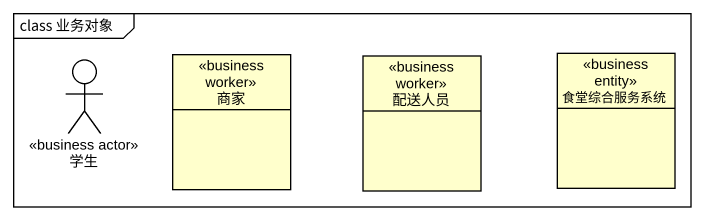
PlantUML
@startuml
mainframe class 业务对象
allowmixing
hide circle
hide empty members
actor 学生 <<business actor>>
class 商家 <<business worker>>
class 配送人员 <<business worker>>
class 食堂综合服务系统 <<business entity>>
@enduml
